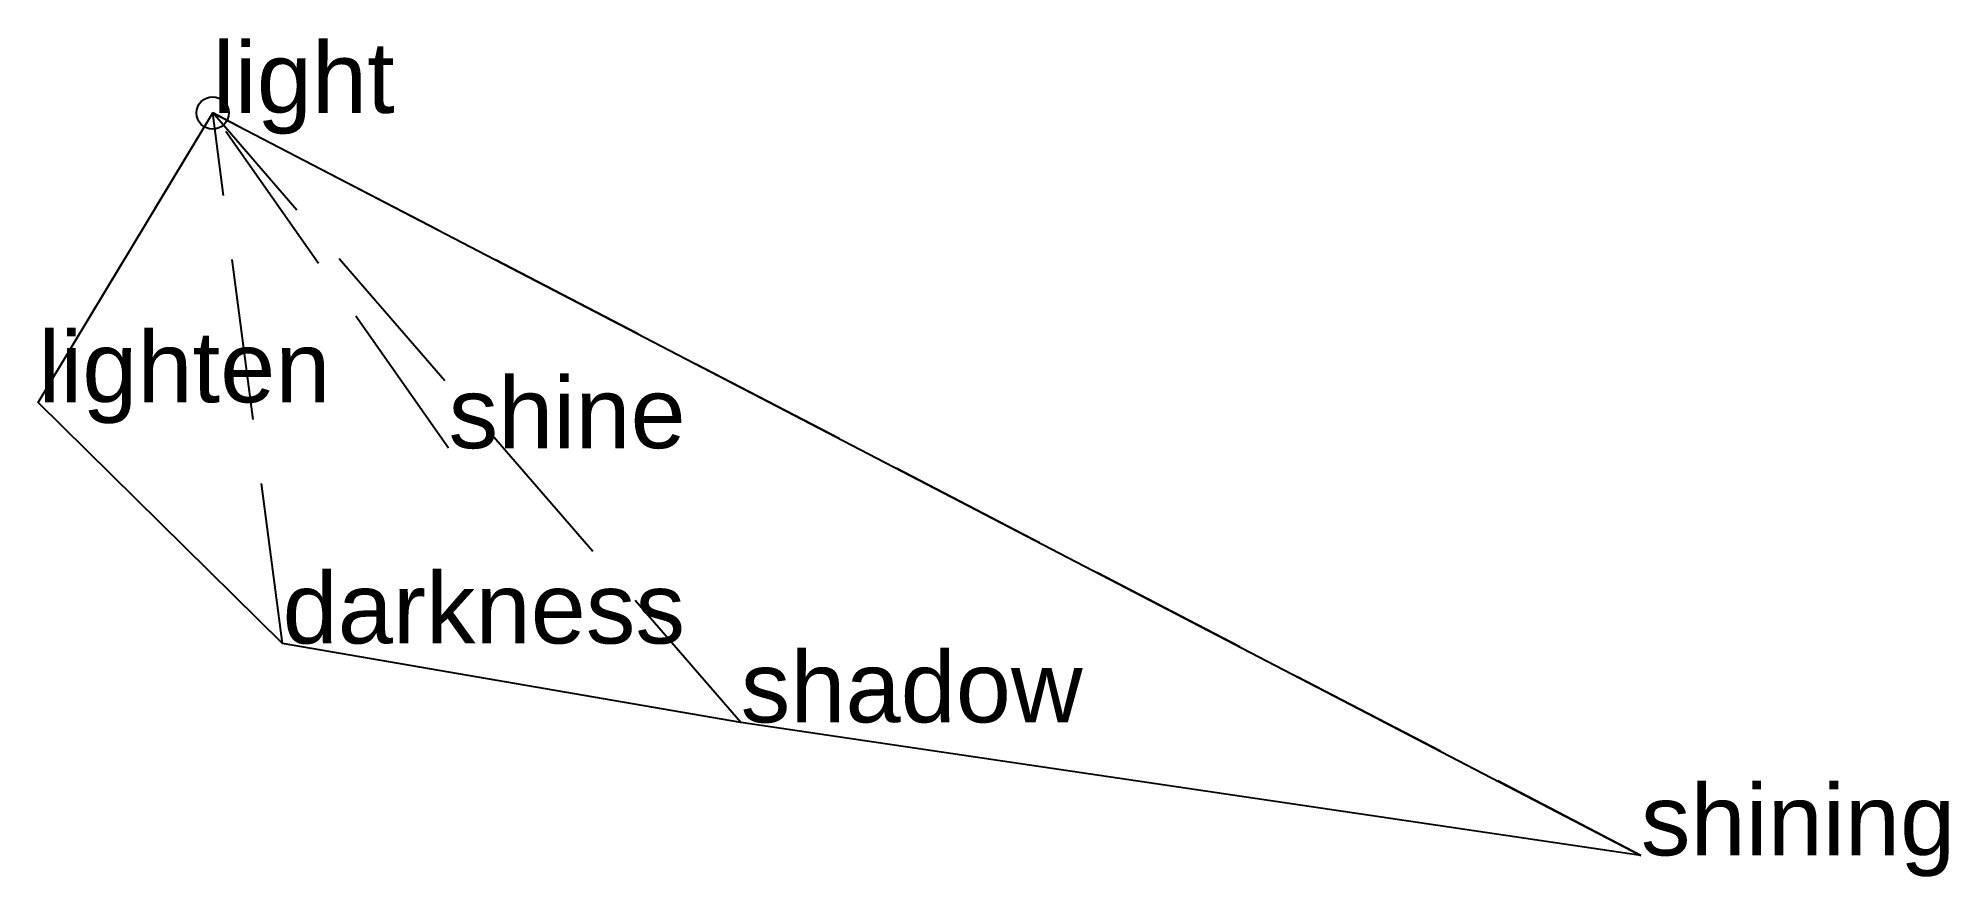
# Model space of a CAD drawing. Extents: x -0.27 to 2.69, y -1.18 to 0.12.
import ezdxf

# ---------------------------------------------------------------- set-up
doc = ezdxf.new("R2010")
doc.units = 0
doc.linetypes.add('DASHED2', pattern=[0.3, 0.25, -0.05])
doc.layers.add('TEXT', color=1, linetype='CONTINUOUS')
doc.styles.get("Standard").update_dxf_attribs({"font": 'arial.ttf'})

msp = doc.modelspace()

# ---------------------------------------------------------------- linework, layer by layer
at = {"linetype": 'DASHED2'}
for p in [(-0.2703, -0.4484), (0, 0), (0.1082, -0.822), (0.3654, -0.5194), (2.2123, -1.1503), (0.8179, -0.9442)]:
    msp.add_line(p, (0, 0), dxfattribs=at)
msp.add_circle((0, 0), 0.025)
at = {"layer": 'OUTLINE', "linetype": 'CONTINUOUS'}
msp.add_polyline3d([(2.2123, -1.1503, 0), (0.8179, -0.9442, 0), (0.1082, -0.822, 0), (-0.2703, -0.4484, 0), (0, 0, 0), (2.2123, -1.1503, 0)], close=True, dxfattribs=at)

# ---------------------------------------------------------------- texts
at = {"layer": 'TEXT'}
for s, p in [('light', (0, 0)), ('lighten', (-0.2703, -0.4484)), ('shine', (0.3654, -0.5194)), ('darkness', (0.1082, -0.822)), ('shadow', (0.8179, -0.9442)), ('shining', (2.2123, -1.1503))]:
    msp.add_text(s, height=0.11, dxfattribs=at).set_placement(p)

doc.saveas('drawing.dxf')
